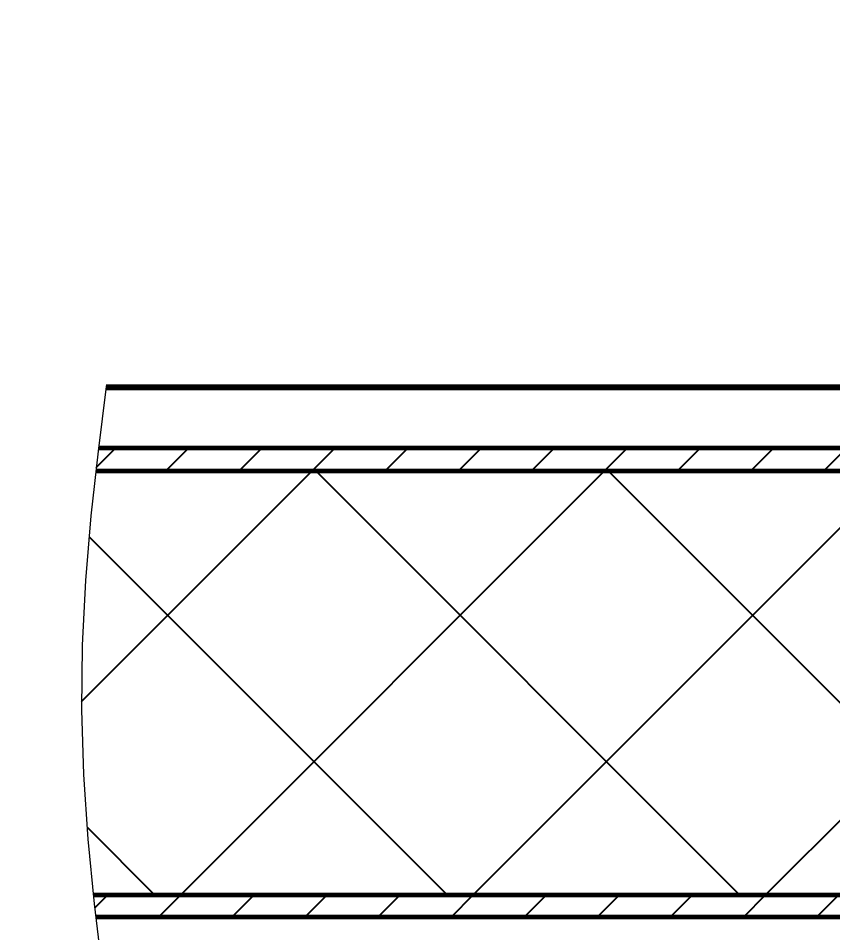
# Model space of a CAD drawing. Header units: millimetres. Extents: x 0 to 841, y 0 to 594.
# Drawn here: x 291.3 to 299.18, y 49.26 to 58.1 of the extents above; entities that cross this region are included whole.
import ezdxf

# ---------------------------------------------------------------- set-up
doc = ezdxf.new("R2010")
doc.units = ezdxf.units.MM
for name, pattern in [('K5LT_BASIC', [0]), ('K5LT_THIN', [0]), ('K5LT_THIN_INCLUDED_TO_HATCHING', [0])]:
    doc.linetypes.add(name, pattern=pattern)
doc.layers.add('Системный слой', color=7, linetype='Continuous')
doc.layers.add('Системный слой (1)', color=7, linetype='Continuous', true_color=0x909090)
doc.styles.add('KDIMTEXTSTYLE', font='GOST_AU.SHX', dxfattribs={"width": 0.96, "oblique": 15, "height": 5})
doc.dimstyles.new('KDIMSTYLE (1.00)', dxfattribs={"dimtxt": 5, "dimasz": 1, "dimexe": 2, "dimexo": 0, "dimgap": 1, "dimtad": 1, "dimtxsty": 'KDIMTEXTSTYLE', "dimsah": 1, "dimcen": 0, "dimdle": 1, "dimadec": 0, "dimazin": 0, "dimtfac": 0.667, "dimtmove": 0, "dimatfit": 3, "dimfxl": 1, "dimtvp": 1, "dimtolj": 1, "dimtzin": 0, "dimarcsym": 0})

# ---------------------------------------------------------------- blocks, each defined once
blk = doc.blocks.new('U982')
at = {"layer": 'Системный слой (1)', "color": 5, "linetype": 'K5LT_BASIC', "lineweight": 60, "true_color": 0x0000ff}
blk.add_line((292.0244, 49.6258), (446.0166, 49.6258), dxfattribs=at)
blk = doc.blocks.new('U983')
at = {"layer": 'Системный слой (1)', "color": 5, "linetype": 'K5LT_BASIC', "lineweight": 60, "true_color": 0x0000ff}
blk.add_line((292.0477, 53.7242), (446.0166, 53.7242), dxfattribs=at)
blk = doc.blocks.new('U984')
at = {"layer": 'Системный слой (1)', "color": 5, "linetype": 'K5LT_BASIC', "lineweight": 60, "true_color": 0x0000ff}
blk.add_line((292.0478, 49.4137), (446.0166, 49.4137), dxfattribs=at)
blk = doc.blocks.new('U985')
at = {"layer": 'Системный слой (1)', "color": 5, "linetype": 'K5LT_BASIC', "lineweight": 60, "true_color": 0x0000ff}
blk.add_line((292.0244, 49.6258), (446.0166, 49.6258), dxfattribs=at)
blk = doc.blocks.new('U986')
at = {"layer": 'Системный слой (1)', "color": 5, "linetype": 'K5LT_BASIC', "lineweight": 60, "true_color": 0x0000ff}
blk.add_line((292.0726, 53.9465), (446.0166, 53.9465), dxfattribs=at)
blk = doc.blocks.new('U987')
at = {"layer": 'Системный слой (1)', "color": 5, "linetype": 'K5LT_BASIC', "lineweight": 60, "true_color": 0x0000ff}
blk.add_line((292.0477, 53.7242), (446.0166, 53.7242), dxfattribs=at)
blk = doc.blocks.new('U1037')
at = {"layer": 'Системный слой (1)', "color": 5, "linetype": 'K5LT_BASIC', "lineweight": 60, "true_color": 0x0000ff}
blk.add_line((292.1459, 54.5409), (432.245, 54.5409), dxfattribs=at)
blk = doc.blocks.new('U1038')
at = {"layer": 'Системный слой (1)', "color": 7, "linetype": 'K5LT_THIN', "lineweight": 18}
blk.add_line((292.1443, 54.5279), (432.2651, 54.5279), dxfattribs=at)
blk = doc.blocks.new('U1039')
at = {"layer": 'Системный слой (1)', "color": 5, "linetype": 'K5LT_BASIC', "lineweight": 60, "true_color": 0x0000ff}
blk.add_line((292.1444, 54.528), (432.2649, 54.528), dxfattribs=at)
blk = doc.blocks.new('KDIMARROW_01')
at = {"layer": 'Системный слой'}
blk.add_hatch(color=0, dxfattribs=at).paths.add_polyline_path([(0, 0), (-5, 0.6583), (-4.5, 0), (-5, -0.6583)])
at = {"layer": 'Системный слой', "color": 0, "linetype": 'K5LT_THIN', "lineweight": 18}
for p, q in [((-4.5, 0), (-5, 0.6583)), ((-5, 0.6583), (0, 0)), ((0, 0), (-5, -0.6583)), ((-5, -0.6583), (-4.5, 0))]:
    blk.add_line(p, q, dxfattribs=at)
at = {"layer": 'Системный слой (1)', "color": 0, "linetype": 'K5LT_THIN', "lineweight": 18}
blk.add_line((0, 0), (-1, 0), dxfattribs=at)
blk = doc.blocks.new('U1054')
at = {"layer": 'Системный слой', "color": 7, "linetype": 'K5LT_THIN_INCLUDED_TO_HATCHING', "lineweight": 18}
for p, q in [((292.1459, 54.5409), (292.0688, 53.9157)), ((292.0688, 53.9157), (292, 53.2906)), ((292, 53.2906), (291.9471, 52.6654)), ((291.9471, 52.6654), (291.9156, 52.0403)), ((291.9156, 52.0403), (291.9092, 51.4151)), ((291.9092, 51.4151), (291.9284, 50.79)), ((291.9284, 50.79), (291.9712, 50.1648)), ((291.9712, 50.1648), (292.0329, 49.5396)), ((292.0329, 49.5396), (292.1068, 48.9145)), ((292.1068, 48.9145), (292.185, 48.2893)), ((292.185, 48.2893), (292.259, 47.6642)), ((292.259, 47.6642), (292.3207, 47.039)), ((292.3207, 47.039), (292.3635, 46.4139)), ((292.3635, 46.4139), (292.3827, 45.7887)), ((292.3827, 45.7887), (292.3762, 45.1636)), ((292.3762, 45.1636), (292.3448, 44.5384)), ((292.3448, 44.5384), (292.2918, 43.9133)), ((292.2918, 43.9133), (292.2231, 43.2881)), ((292.2231, 43.2881), (292.1459, 42.663))]:
    blk.add_line(p, q, dxfattribs=at)

msp = doc.modelspace()

# ---------------------------------------------------------------- hatches: boundary and pattern name
at = {"layer": 'Системный слой (1)'}
h = msp.add_hatch(dxfattribs=at)
h.set_pattern_fill('Металл', angle=45, style=0, pattern_type=0)
h.set_pattern_definition([(45, (0, 0), (-0.3535534, 0.3535534), [])])
h.paths.add_polyline_path([(446.0166, 53.7242), (446.0166, 53.9465), (292.0726, 53.9465), (292.0688, 53.9157), (292.0477, 53.7242)])
h.paths.add_polyline_path([(446.0166, 49.6258), (292.0244, 49.6258), (292.0329, 49.5396), (292.0478, 49.4137), (446.0166, 49.4137)])
h.paths.add_polyline_path([(76.2896, 53.9465), (287.0726, 53.9465), (287.0688, 53.9157), (287.0477, 53.7242), (76.2896, 53.7242)])
h.paths.add_polyline_path([(287.0478, 49.4137), (287.0329, 49.5396), (287.0244, 49.6258), (76.2896, 49.6258), (76.2896, 49.4137)])
h = msp.add_hatch(dxfattribs=at)
h.set_pattern_fill('Неметалл', angle=45, style=0, pattern_type=0)
h.set_pattern_definition([(45, (0, 0), (-1.414214, 1.414214), []), (135, (0, 0), (-1.414214, -1.414214), [])])
h.paths.add_polyline_path([(446.0166, 51.4425), (446.0166, 53.6482), (446.0166, 53.7242), (292.0477, 53.7242), (292, 53.2906), (291.9471, 52.6654), (291.9156, 52.0403), (291.9092, 51.4151), (291.9284, 50.79), (291.9712, 50.1648), (292.0244, 49.6258), (446.0166, 49.6258), (446.0166, 49.9826), (445.5166, 49.9826), (445.5166, 49.9837), (431.389, 49.9837), (431.3889, 50.0212), (434.6116, 51.4425)])
h.paths.add_polyline_path([(287.0477, 53.7242), (76.2909, 53.7242), (76.2909, 51.4202), (87.7242, 51.4202), (90.9499, 49.9992), (90.9497, 49.9606), (76.7896, 49.9606), (76.7896, 49.9595), (76.2896, 49.9595), (76.2896, 49.6258), (287.0244, 49.6258), (286.9712, 50.1648), (286.9284, 50.79), (286.9092, 51.4151), (286.9156, 52.0403), (286.9471, 52.6654), (287, 53.2906)])

# ---------------------------------------------------------------- block references
for name in ['U1037', 'U1039', 'U1038', 'U1054', 'U986', 'U983', 'U987', 'U982', 'U985', 'U984']:
    msp.add_blockref(name, (0, 0), dxfattribs=at)

# ---------------------------------------------------------------- dimensions: what is measured, and where the dimension line sits
at = {"layer": 'Системный слой (1)', "color": 7}
msp.add_linear_dim(base=(76.2909, 105.0976), p1=(446.0166, 53.7242), p2=(76.2909, 53.7242), location=(268.2909, 105.0976), text='\\H5.0;\\W0.965;\\Q15;\\A1;{\\H5.0;\\W0.965;\\Q15;\\Q15;l\\S^ 1;\\Q15; = l\\S^ 2;\\Q15;+30}', dimstyle='KDIMSTYLE (1.00)', override={"dimexo": 0, "dimblk1": 'KDIMARROW_01', "dimblk2": 'KDIMARROW_01', "dimse1": 0, "dimse2": 0, "dimclrt": 7, "dimtolj": 1}, dxfattribs=at).render()

doc.saveas('drawing.dxf')
